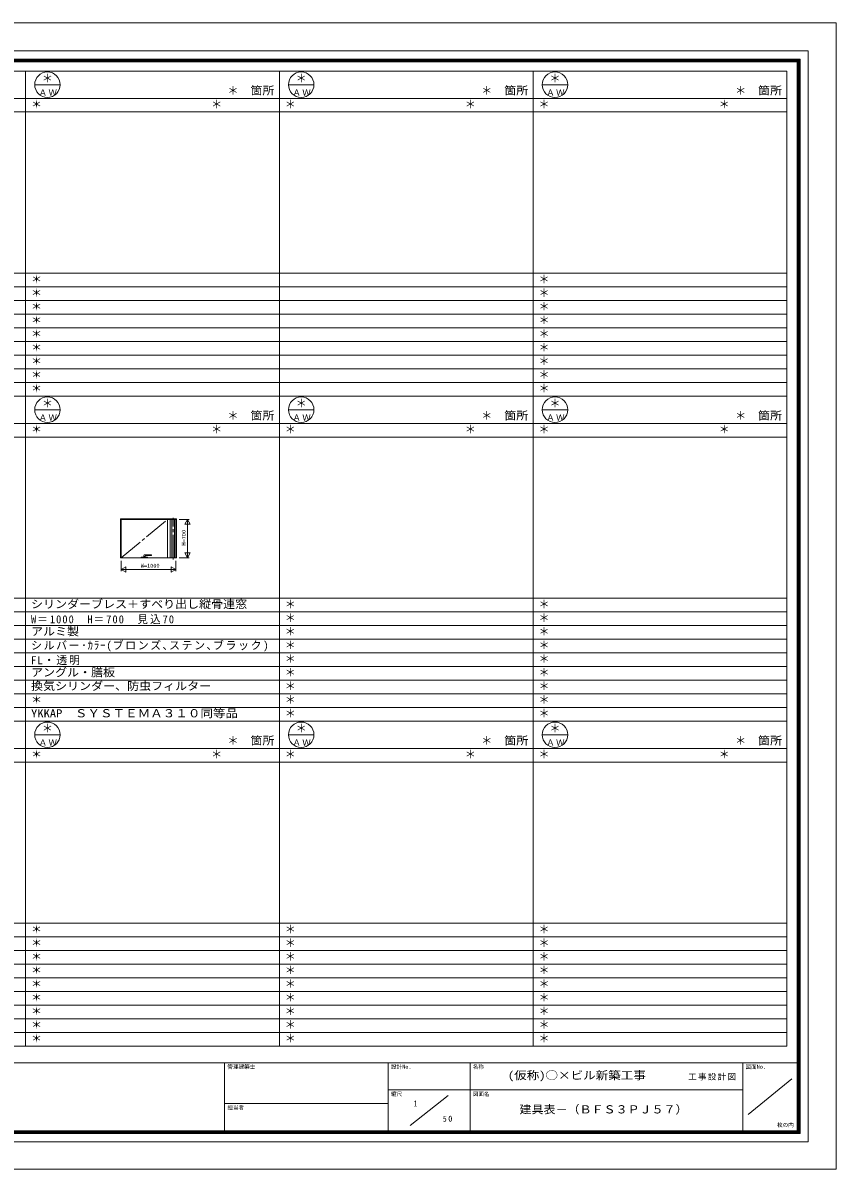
# Model space of a CAD drawing. Units: millimetres, scale not verified. Extents: x -14850 to 14850, y -10500 to 10500.
# Drawn here: x -49 to 14850, y -10500 to 10500 of the extents above; entities that cross this region are included whole.
import ezdxf
from ezdxf.enums import TextEntityAlignment as Align

# ---------------------------------------------------------------- set-up
doc = ezdxf.new("R2010")
doc.units = ezdxf.units.MM
doc.header["$LTSCALE"] = 50
doc.linetypes.add('CHAIN2', pattern=[12, 9, -1, 1, -1])
doc.layers.add('0-0_0', color=7, linetype='Continuous')
for name, color, linetype, lineweight in [('0-1_USER1', 7, 'Continuous', 9), ('0-2_YKK_ZWAK', 4, 'Continuous', 9), ('0-3_YKK_11', 2, 'Continuous', 9), ('0-4_YKK_12', 3, 'Continuous', 9)]:
    doc.layers.add(name, color=color, linetype=linetype, lineweight=lineweight)
doc.styles.add('ＭＳ ゴシック', font='')
doc.styles.get('ＭＳ ゴシック').set_extended_font_data('MS Gothic')

msp = doc.modelspace()

# ---------------------------------------------------------------- linework, layer by layer
at = {"layer": '0-1_USER1'}
for p, q in [((-14850, 10500), (14850, 10500)), ((14850, -10500), (14850, 10500)), ((-14340.23, 9987.41), (14340.79, 9987.41)), ((14340.79, -9999.25), (14340.79, 9987.41)), ((-14190.23, 9837.97), (14190.23, 9837.97)), ((-14177.82, 9825.57), (14177.82, 9825.57)), ((-14164.85, 9812.59), (14165.42, 9812.59)), ((-14152.44, 9799.62), (14152.45, 9799.62)), ((-14140.04, 9787.22), (14140.04, 9787.22)), ((14140.04, -9799.06), (14140.04, 9787.22)), ((14152.45, -9812.03), (14152.45, 9799.62)), ((14165.42, -9825), (14165.42, 9812.59)), ((14177.82, -9837.41), (14177.82, 9825.57)), ((14190.23, -9849.81), (14190.23, 9837.97)), ((-13949.96, 9617.94), (13950.04, 9617.94)), ((0.04, -8247.06), (0.04, 9617.94)), ((4650.04, -8247.06), (4650.04, 9617.94)), ((9300.04, -8247.06), (9300.04, 9617.94)), ((13950.04, -8247.06), (13950.04, 9617.94)), ((166.71, 9367.94), (633.37, 9367.94)), ((4816.7, 9367.94), (5283.37, 9367.94)), ((9466.7, 9367.94), (9933.37, 9367.94)), ((-13949.96, 9117.94), (13950.04, 9117.94)), ((-13949.96, 8867.94), (13950.04, 8867.94)), ((-13949.96, 5912.94), (13950.04, 5912.94)), ((-13949.96, 5662.94), (13950.04, 5662.94)), ((-13949.96, 5412.94), (13950.04, 5412.94)), ((-13949.96, 5162.94), (13950.04, 5162.94)), ((-13949.96, 4912.94), (13950.04, 4912.94)), ((-13949.96, 4662.94), (13950.04, 4662.94)), ((-9299.96, 4412.94), (13950.04, 4412.94)), ((-9299.96, 4162.94), (13950.04, 4162.94)), ((-13949.96, 3912.94), (13950.04, 3912.94)), ((-13949.96, 3662.94), (13950.04, 3662.94)), ((166.71, 3412.94), (633.37, 3412.94)), ((4816.7, 3412.94), (5283.37, 3412.94)), ((9466.7, 3412.94), (9933.37, 3412.94)), ((-13949.96, 3162.94), (13950.04, 3162.94)), ((-13949.96, 2912.94), (13950.04, 2912.94)), ((-13949.96, -42.06), (13950.04, -42.06)), ((-13949.96, -292.06), (13950.04, -292.06)), ((-13949.96, -542.06), (13950.04, -542.06)), ((-13949.96, -792.06), (13950.04, -792.06)), ((-13949.96, -1042.06), (13950.04, -1042.06)), ((-13949.96, -1292.06), (13950.04, -1292.06)), ((-9299.96, -1542.06), (13950.04, -1542.06)), ((-9299.96, -1792.06), (13950.04, -1792.06)), ((-13949.96, -2042.06), (13950.04, -2042.06)), ((-13949.96, -2292.06), (13950.04, -2292.06)), ((166.71, -2542.06), (633.37, -2542.06)), ((4816.7, -2542.06), (5283.37, -2542.06)), ((9466.7, -2542.06), (9933.37, -2542.06)), ((-13949.96, -2792.06), (13950.04, -2792.06)), ((-13949.96, -3042.06), (13950.04, -3042.06)), ((-13949.96, -5997.06), (13950.04, -5997.06)), ((-13949.96, -6247.06), (13950.04, -6247.06)), ((-13949.96, -6497.06), (13950.04, -6497.06)), ((-13949.96, -6747.06), (13950.04, -6747.06)), ((-13949.96, -6997.06), (13950.04, -6997.06)), ((-13949.96, -7247.06), (13950.04, -7247.06)), ((-9299.96, -7497.06), (13950.04, -7497.06)), ((-9299.96, -7747.06), (13950.04, -7747.06)), ((-13949.96, -7997.06), (13950.04, -7997.06)), ((-13949.96, -8247.06), (13950.04, -8247.06)), ((-14190.23, -8550.56), (14190.23, -8550.56)), ((3646.81, -8550.56), (3646.81, -9849.81)), ((6644.55, -8550.56), (6644.55, -9849.81)), ((8143.42, -8550.56), (8143.42, -9849.81)), ((13140.79, -8550.56), (13140.79, -9849.81)), ((14040.23, -8848.87), (13240.6, -9498.5)), ((6644.55, -9049.62), (13140.79, -9049.62)), ((7744.17, -9148.87), (7043.8, -9699.25)), ((6644.55, -9299.44), (3646.81, -9299.44)), ((14190.23, -9849.81), (-14190.23, -9849.81)), ((14177.82, -9837.41), (-14177.82, -9837.41)), ((14165.42, -9825), (-14164.85, -9825)), ((14152.45, -9812.03), (-14152.44, -9812.03)), ((14140.04, -9799.06), (-14140.04, -9799.06)), ((14340.79, -9999.25), (-14340.23, -9999.25)), ((-14850, -10500), (14850, -10500))]:
    msp.add_line(p, q, dxfattribs=at)
for centre in [(400.04, 9367.94), (5050.04, 9367.94), (9700.04, 9367.94), (400.04, 3412.94), (5050.04, 3412.94), (9700.04, 3412.94), (400.04, -2542.06), (5050.04, -2542.06), (9700.04, -2542.06)]:
    msp.add_circle(centre, 233.33, dxfattribs=at)
at = {"layer": '0-2_YKK_ZWAK'}
for p, q in [((2766.72, 1416.78), (1736.72, 1416.78)), ((1736.72, 1416.78), (1736.72, 701.78)), ((2601.72, 1401.78), (1751.72, 1401.78)), ((1751.72, 1401.78), (1751.72, 701.78)), ((2601.72, 1401.78), (2601.72, 701.78)), ((2601.72, 701.78), (2601.72, 1401.78)), ((2651.72, 1401.78), (2601.72, 1401.78)), ((2651.72, 1401.78), (2651.72, 701.78)), ((2651.72, 701.78), (2651.72, 1401.78)), ((2751.72, 1401.78), (2651.72, 1401.78)), ((2677.72, 701.78), (2677.72, 1401.78)), ((2725.72, 701.78), (2725.72, 1401.78)), ((2751.72, 701.78), (2751.72, 1401.78)), ((2766.72, 701.78), (2766.72, 1416.78)), ((1736.72, 701.78), (2766.72, 701.78)), ((1751.72, 701.78), (2601.72, 701.78)), ((2601.72, 701.78), (2651.72, 701.78)), ((2651.72, 701.78), (2751.72, 701.78))]:
    msp.add_line(p, q, dxfattribs=at)
at = {"layer": '0-2_YKK_ZWAK', "linetype": 'CHAIN2'}
for p, q in [((1751.72, 701.78), (2601.72, 1401.78)), ((2701.72, 671.78), (2701.72, 1431.78))]:
    msp.add_line(p, q, dxfattribs=at)
at = {"layer": '0-3_YKK_11'}
for p, q in [((2811.72, 1401.78), (2996.72, 1401.78)), ((2966.72, 702.78), (2966.72, 1400.78)), ((1751.72, 641.78), (1751.72, 456.78)), ((2751.72, 641.78), (2751.72, 456.78)), ((2811.72, 701.78), (2996.72, 701.78)), ((3016.72, 788.38), (2916.72, 788.38)), ((2916.72, 788.38), (2966.72, 701.78)), ((2966.72, 701.78), (3016.72, 788.38)), ((1838.32, 536.78), (1751.72, 486.78)), ((1751.72, 486.78), (1838.32, 436.78)), ((1752.72, 486.78), (2750.72, 486.78)), ((1838.32, 436.78), (1838.32, 536.78)), ((2665.12, 536.78), (2665.12, 436.78)), ((2751.72, 486.78), (2665.12, 536.78)), ((2665.12, 436.78), (2751.72, 486.78))]:
    msp.add_line(p, q, dxfattribs=at)
msp.add_lwpolyline([(3016.72, 1315.18), (2966.72, 1401.78), (2916.72, 1315.18)], close=True, dxfattribs=at)
at = {"layer": '0-4_YKK_12'}
for p, q in [((2116.72, 711.78), (2236.72, 711.78)), ((2116.72, 701.78), (2116.72, 711.78)), ((2116.72, 711.78), (2236.72, 711.78)), ((2116.72, 701.78), (2116.72, 711.78)), ((2236.72, 701.78), (2116.72, 701.78)), ((2236.72, 701.78), (2116.72, 701.78)), ((2160.22, 711.78), (2172.28, 756.78)), ((2160.22, 711.78), (2172.28, 756.78)), ((2163.17, 722.78), (2190.27, 722.78)), ((2163.17, 722.78), (2190.27, 722.78)), ((2172.28, 756.78), (2306.72, 756.78)), ((2172.28, 756.78), (2306.72, 756.78)), ((2199.2, 741.78), (2306.72, 741.78)), ((2199.2, 741.78), (2306.72, 741.78)), ((2236.72, 711.78), (2236.72, 701.78)), ((2236.72, 711.78), (2236.72, 701.78)), ((2306.72, 741.78), (2306.72, 756.78)), ((2306.72, 741.78), (2306.72, 756.78))]:
    msp.add_line(p, q, dxfattribs=at)
msp.add_lwpolyline([(2193.22, 711.78), (2190.27, 722.78), (2194.37, 738.08)], dxfattribs=at)
msp.add_lwpolyline([(2193.22, 711.78), (2190.27, 722.78), (2194.37, 738.08)], dxfattribs=at)
msp.add_arc((2199.2, 736.78), 5, 90, 165, dxfattribs=at)
msp.add_arc((2199.2, 736.78), 5, 90, 165, dxfattribs=at)

# ---------------------------------------------------------------- texts
at = {"layer": '0-0_0', "style": 'ＭＳ ゴシック'}
for p in [(300.04, 9367.94), (4950.04, 9367.94), (9600.04, 9367.94), (3700.04, 9142.94), (8350.04, 9142.94), (13000.04, 9142.94), (100.04, 8892.94), (3400.04, 8892.94), (4750.04, 8892.94), (8050.04, 8892.94), (9400.04, 8892.94), (12700.04, 8892.94), (100.04, 5687.94), (9400.04, 5687.94), (100.04, 5437.94), (9400.04, 5437.94), (100.04, 5187.94), (9400.04, 5187.94), (100.04, 4937.94), (9400.04, 4937.94), (100.04, 4687.94), (9400.04, 4687.94), (100.04, 4437.94), (9400.04, 4437.94), (100.04, 4187.94), (9400.04, 4187.94), (100.04, 3937.94), (9400.04, 3937.94), (100.04, 3687.94), (9400.04, 3687.94), (300.04, 3412.94), (4950.04, 3412.94), (9600.04, 3412.94), (3700.04, 3187.94), (8350.04, 3187.94), (13000.04, 3187.94), (100.04, 2937.94), (3400.04, 2937.94), (4750.04, 2937.94), (8050.04, 2937.94), (9400.04, 2937.94), (12700.04, 2937.94), (4750.04, -267.06), (9400.04, -267.06), (4750.04, -517.06), (9400.04, -517.06), (4750.04, -767.06), (9400.04, -767.06), (4750.04, -1017.06), (9400.04, -1017.06), (4750.04, -1267.06), (9400.04, -1267.06), (4750.04, -1517.06), (9400.04, -1517.06), (4750.04, -1767.06), (9400.04, -1767.06), (100.04, -2017.06), (4750.04, -2017.06), (9400.04, -2017.06), (4750.04, -2267.06), (9400.04, -2267.06), (300.04, -2542.06), (4950.04, -2542.06), (9600.04, -2542.06), (3700.04, -2767.06), (8350.04, -2767.06), (13000.04, -2767.06), (100.04, -3017.06), (3400.04, -3017.06), (4750.04, -3017.06), (8050.04, -3017.06), (9400.04, -3017.06), (12700.04, -3017.06), (100.04, -6222.06), (4750.04, -6222.06), (9400.04, -6222.06), (100.04, -6472.06), (4750.04, -6472.06), (9400.04, -6472.06), (100.04, -6722.06), (4750.04, -6722.06), (9400.04, -6722.06), (100.04, -6972.06), (4750.04, -6972.06), (9400.04, -6972.06), (100.04, -7222.06), (4750.04, -7222.06), (9400.04, -7222.06), (100.04, -7472.06), (4750.04, -7472.06), (9400.04, -7472.06), (100.04, -7722.06), (4750.04, -7722.06), (9400.04, -7722.06), (100.04, -7972.06), (4750.04, -7972.06), (9400.04, -7972.06), (100.04, -8222.06), (4750.04, -8222.06), (9400.04, -8222.06)]:
    msp.add_text('＊', height=146.6, dxfattribs=at).set_placement(p, align=Align.BOTTOM_LEFT)
for s, width, p in [('シリンダーブレス＋すべり出し縦骨連窓', 1.1, (100.04, -267.06)), ('アルミ製', 1.1, (100.04, -767.06)), ('アングル・膳板', 1.1, (100.04, -1517.06)), ('換気シリンダー、防虫フィルター', 1.1, (100.04, -1767.06)), ('YKKAP\u3000ＳＹＳＴＥＭＡ３１０同等品', 1.15, (100.04, -2267.06))]:
    msp.add_text(s, height=146.6, dxfattribs=dict(at, width=width)).set_placement(p, align=Align.BOTTOM_LEFT)
at = {"layer": '0-0_0', "char_height": 146.6, "attachment_point": 7, "style": 'ＭＳ ゴシック'}
for s, insert in [('\\T1.21;\\W0.95;W＝1000\u3000H＝700\\~\\~見込70', (100.04, -517.06)), ('\\T1.15;シルバー･ｶﾗｰ(ブロンズ､ステン､ブラック)', (100.04, -1017.06)), ('\\T1.16;FL・透明', (100.04, -1267.06))]:
    msp.add_mtext(s, dxfattribs=dict(at, insert=insert))
at = {"layer": '0-1_USER1', "style": 'ＭＳ ゴシック'}
for s, width, p in [('箇所', 1.1, (4120.04, 9142.94)), ('箇所', 1.1, (8770.04, 9142.94)), ('箇所', 1.1, (13420.04, 9142.94)), ('箇所', 1.1, (4120.04, 3187.94)), ('箇所', 1.1, (8770.04, 3187.94)), ('箇所', 1.1, (13420.04, 3187.94)), ('箇所', 1.1, (4120.04, -2767.06)), ('箇所', 1.1, (8770.04, -2767.06)), ('箇所', 1.1, (13420.04, -2767.06)), ('(仮称)○×ビル新築工事', 1.15, (8836.76, -8899.62)), ('建具表－（ＢＦＳ３ＰＪ５７）', 1.1, (9050.09, -9524.62))]:
    msp.add_text(s, height=146.6, dxfattribs=dict(at, width=width)).set_placement(p, align=Align.BOTTOM_LEFT)
at = {"layer": '0-1_USER1', "color": 4, "style": 'ＭＳ ゴシック'}
for s, p in [('管理建築士', (3696.81, -8683.68)), ('設計No.', (6694.55, -8683.68)), ('名称', (8193.42, -8683.68)), ('図面No.', (13190.79, -8683.68)), ('縮尺', (6694.55, -9182.74)), ('図面名', (8193.42, -9182.74)), ('担当者', (3696.81, -9432.56)), ('枚の内', (13767.38, -9748.88))]:
    msp.add_text(s, height=73.31, dxfattribs=at).set_placement(p, align=Align.BOTTOM_LEFT)
at = {"layer": '0-1_USER1', "style": 'ＭＳ ゴシック'}
msp.add_text('1', height=110, dxfattribs=at).set_placement((7106.95, -9386.28), align=Align.BOTTOM_LEFT)
at = {"layer": '0-1_USER1', "char_height": 110, "attachment_point": 7, "style": 'ＭＳ ゴシック'}
for s, insert in [('\\T1.17;ＡＷ', (240.04, 9167.94)), ('\\T1.17;ＡＷ', (4890.04, 9167.94)), ('\\T1.17;ＡＷ', (9540.04, 9167.94)), ('\\T1.17;ＡＷ', (240.04, 3212.94)), ('\\T1.17;ＡＷ', (4890.04, 3212.94)), ('\\T1.17;ＡＷ', (9540.04, 3212.94)), ('\\T1.17;ＡＷ', (240.04, -2742.06)), ('\\T1.17;ＡＷ', (4890.04, -2742.06)), ('\\T1.17;ＡＷ', (9540.04, -2742.06)), ('\\T1.17;工事設計図', (12140.79, -8874.62)), ('\\T1.36;\\W0.9;50', (7643.84, -9633.46))]:
    msp.add_mtext(s, dxfattribs=dict(at, insert=insert))
at = {"layer": '0-3_YKK_11', "color": 4, "style": 'ＭＳ ゴシック'}
msp.add_text('H=700', height=73.31, rotation=90, dxfattribs=at).set_placement((2956.72, 923.99), align=Align.BOTTOM_LEFT)
msp.add_text('W=1000', height=73.31, dxfattribs=at).set_placement((2110.65, 496.78), align=Align.BOTTOM_LEFT)

doc.saveas('drawing.dxf')
